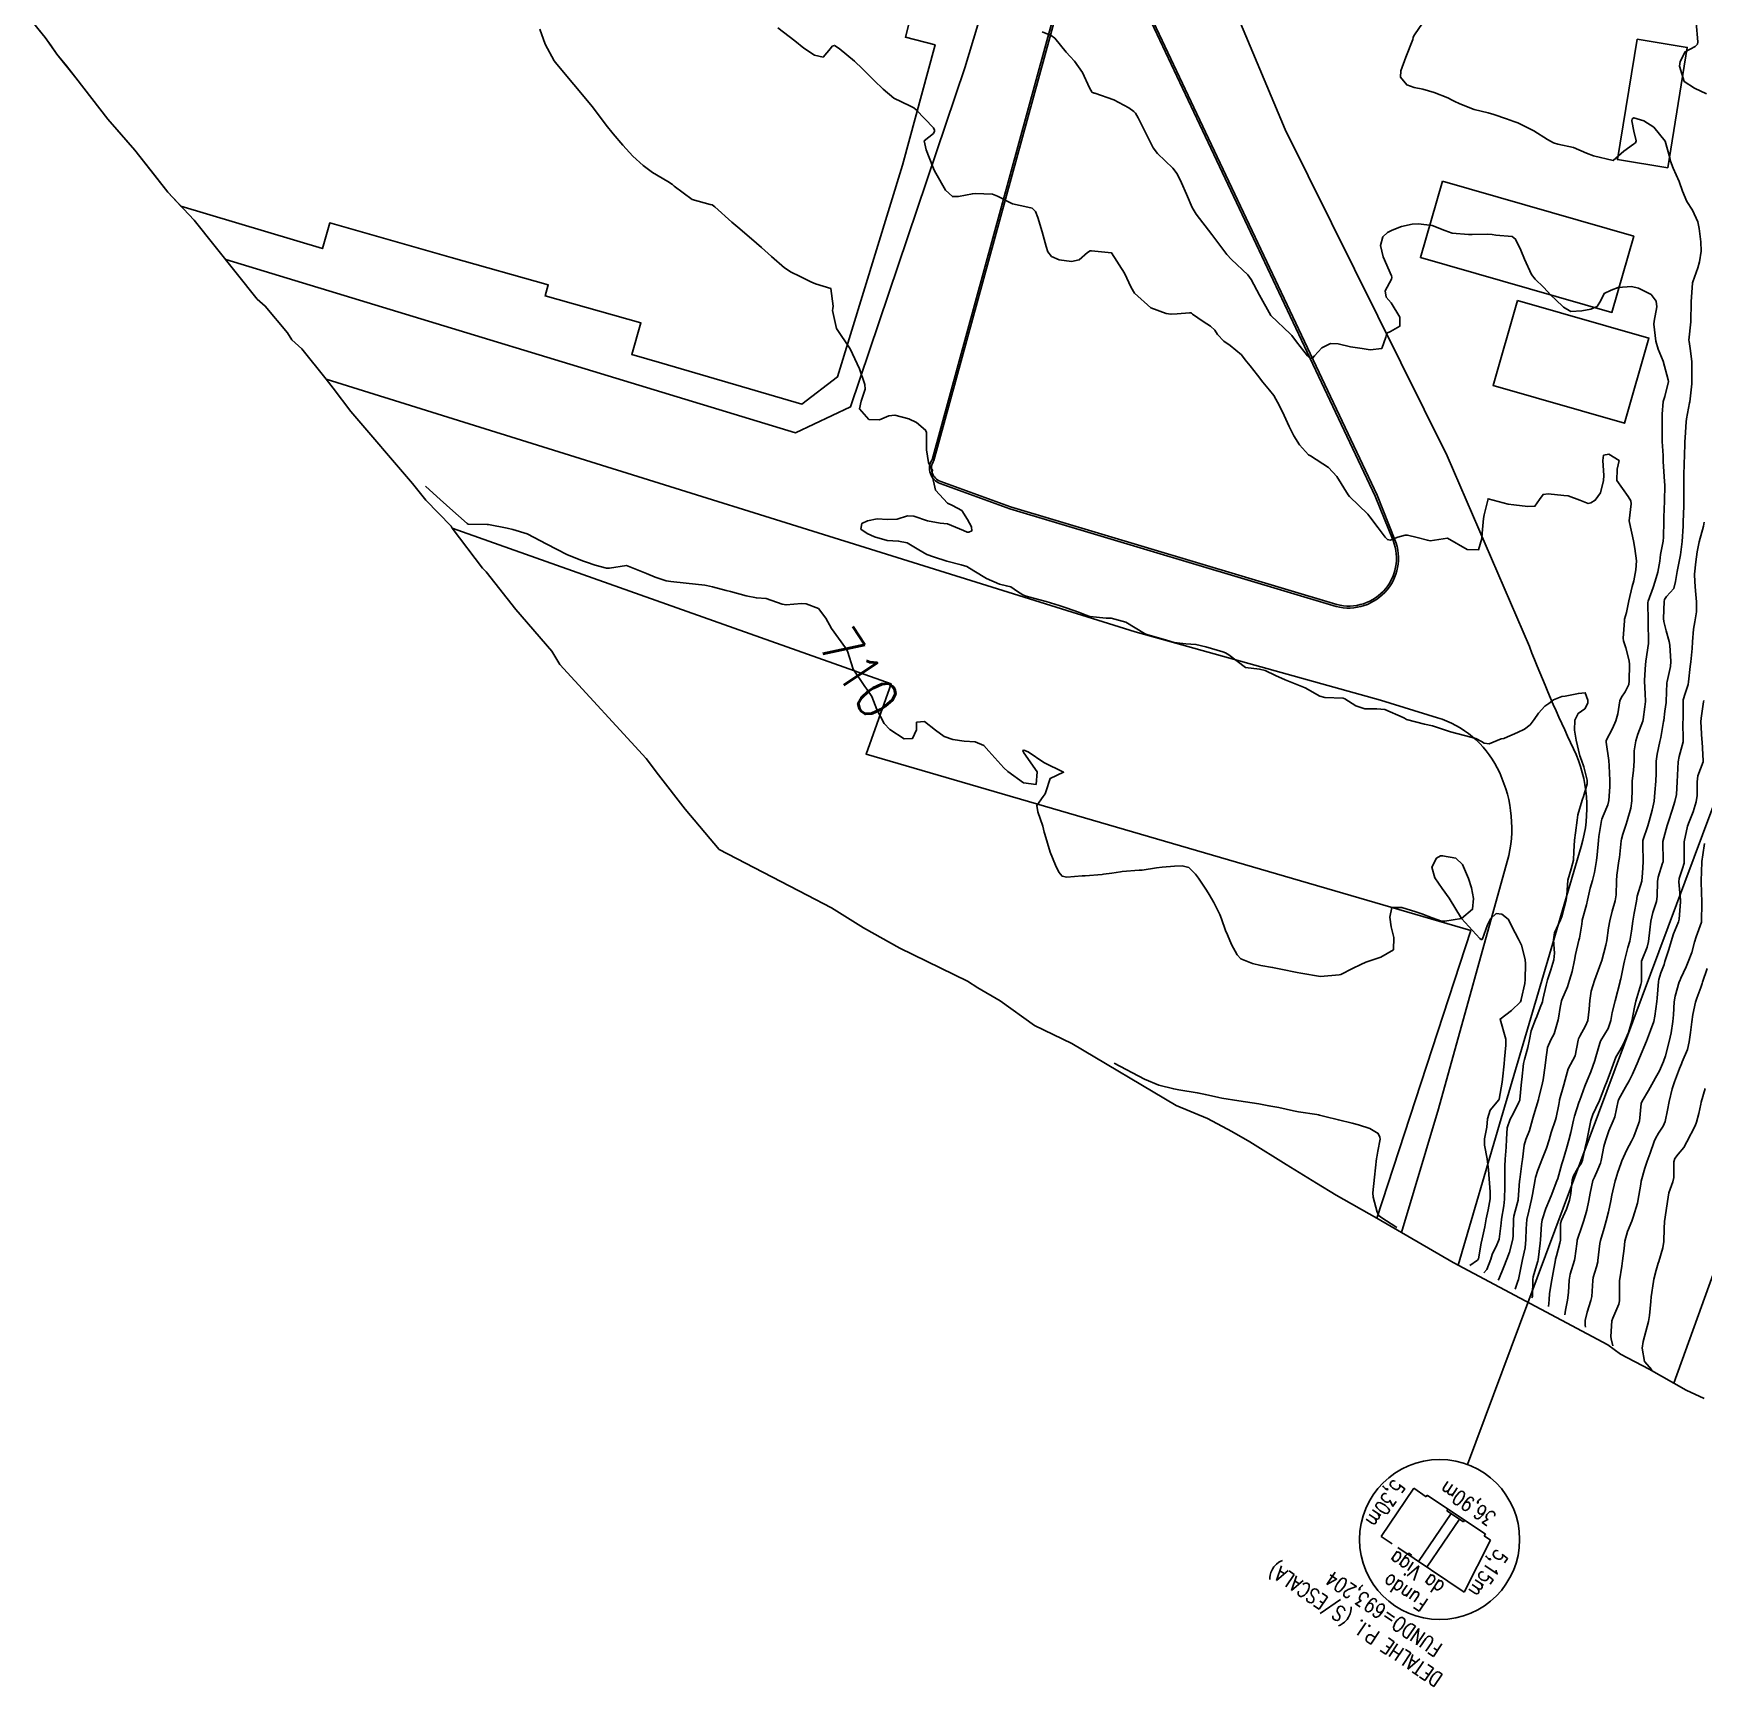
# Model space of a CAD drawing. Header units: metres. Extents: x 286371 to 293043, y 7462578 to 7466404.
# Drawn here: x 288894.7 to 289061.7, y 7464540.6 to 7464705.9 of the extents above; entities that cross this region are included whole.
import ezdxf
from ezdxf.enums import TextEntityAlignment as Align

# ---------------------------------------------------------------- set-up
doc = ezdxf.new("R2010")
doc.units = ezdxf.units.M
doc.header["$MEASUREMENT"] = 0
doc.linetypes.add('CONTINUO', pattern=[0])
doc.linetypes.add('TRACEJADO', pattern=[8.7, 8, -0.7])
for name, color, linetype in [('Area', 45, 'Continuous'), ('Area Verde e Complexo de Lazer', 45, 'Continuous'), ('Cotas', 45, 'Continuous'), ('Curvas de Nivel 1m', 11, 'Continuous'), ('Curvas de Nivel 5m', 15, 'Continuous'), ('Edificações', 30, 'Continuous'), ('TEXTO', 45, 'Continuous'), ('Vias primárias', 230, 'Continuous')]:
    doc.layers.add(name, color=color, linetype=linetype)
doc.styles.add('ROMANS', font='romans', dxfattribs={"height": 0.2})
doc.styles.add('Style-STANDARD', font='STANDARD.shx')

msp = doc.modelspace()

# ---------------------------------------------------------------- linework, layer by layer
at = {"layer": 'Area'}
msp.add_polyline3d([(289061.72, 7464569.4, 700.93), (289059.91, 7464570.24, 700.86), (289056.2, 7464572.32, 700.54), (289053.35, 7464573.84, 711.84), (289052.09, 7464574.76, 711.91), (289036.62, 7464583, 723.12), (289028.98, 7464587.44, 718.81), (289024.94, 7464589.73, 720.86), (289022.96, 7464590.94, 721.24), (289019.93, 7464592.8, 720.73), (289016.3, 7464595.05, 720.21), (289014.49, 7464596.1, 719.88), (289012.08, 7464597.39, 719.54), (289008.95, 7464598.69, 719.37), (288998.5, 7464604.88, 721.3), (288994.78, 7464606.7, 721.54), (288991.36, 7464609.14, 721.83), (288989.11, 7464610.44, 721.72), (288988.09, 7464611.13, 721.82), (288981.33, 7464614.42, 721.92), (288977.69, 7464616.44, 722), (288974.49, 7464618.45, 722.15), (288972.06, 7464619.72, 722.21), (288963.25, 7464624.29, 722.3), (288959.87, 7464628.31, 722.51), (288957.19, 7464631.74, 723.9), (288955.96, 7464633.39, 723.83), (288947.34, 7464642.78, 722.17), (288946.53, 7464644.11, 721.98), (288942.93, 7464648.27, 721.78), (288939.98, 7464652.04, 711.31), (288939.62, 7464652.39, 718.11), (288936.59, 7464656.4, 709.99), (288936.48, 7464656.6, 709.89), (288933.94, 7464659.22, 709.82), (288932.62, 7464660.87, 709.92), (288926.45, 7464668.06, 710.36), (288924.68, 7464670.39, 710.49), (288923.98, 7464671.31, 709.57), (288921.55, 7464674.32, 709.41), (288920.56, 7464675.22, 709.47), (288920.12, 7464675.94, 709.47), (288917.89, 7464678.6, 709.41), (288917.08, 7464679.31, 716.66), (288910.8, 7464687.19, 715.84), (288908.15, 7464690, 721.54), (288904.87, 7464694.21, 718.45), (288902.16, 7464697.28, 718.49), (288898.97, 7464701.42, 715.39), (288897.07, 7464703.8, 716.1), (288895.91, 7464705.47, 714.64), (288894.72, 7464706.89, 715.99)], dxfattribs=at)
at = {"layer": 'Area Verde e Complexo de Lazer'}
msp.add_lwpolyline([(289005.04, 7464710.01), (289028.84, 7464659.62), (289030.62, 7464655.18, -0.640105), (289024.65, 7464648.87), (288992.39, 7464658.54), (288985.41, 7464661.06, -0.491079), (288984.73, 7464663.16), (288996.87, 7464707.51, -0.23698), (289000.91, 7464712, -0.376041), (289004.76, 7464710.62), (289004.92, 7464710.26, -0.022205), (289005.01, 7464710, 0.014782)], format="xyb", close=True, dxfattribs=at)
at = {"layer": 'Curvas de Nivel 1m', "flags": 128}
for points, elevation in [([(288945.34, 7464706.29), (288945.86, 7464704.8), (288946.78, 7464703.12), (288947.02, 7464702.78), (288948.74, 7464700.75), (288950.45, 7464698.73), (288950.71, 7464698.39), (288951.97, 7464696.71), (288952.67, 7464695.84), (288953.65, 7464694.68), (288954.63, 7464693.6), (288955.65, 7464692.65), (288956.6, 7464691.96), (288958.13, 7464691.07), (288958.59, 7464690.77), (288958.77, 7464690.6), (288960.56, 7464689.27), (288962.35, 7464688.76), (288962.56, 7464688.72), (288962.84, 7464688.54), (288964.53, 7464687.01), (288965.12, 7464686.51), (288966.51, 7464685.34), (288967.49, 7464684.47), (288968.48, 7464683.57), (288969.8, 7464682.43), (288970.46, 7464682.01), (288971.28, 7464681.59), (288972.44, 7464681.02), (288972.9, 7464680.84), (288974.43, 7464680.36), (288974.64, 7464678.6), (288974.61, 7464678.36), (288974.58, 7464678.18), (288975, 7464676.36), (288976.34, 7464674.33), (288977.28, 7464672.32), (288977.81, 7464670.78), (288977.85, 7464670.31), (288977.46, 7464669.11), (288977.3, 7464668.32), (288978.23, 7464667.27), (288979.29, 7464667.22), (288980.23, 7464667.64), (288980.81, 7464667.7), (288982.23, 7464667.33), (288982.98, 7464666.98), (288983.9, 7464666.21), (288983.97, 7464665.97), (288983.97, 7464664.22), (288984.17, 7464662.98), (288984.42, 7464662.47), (288984.57, 7464662.21), (288984.52, 7464661.83), (288984.89, 7464660.2), (288986.1, 7464658.89), (288986.59, 7464658.67), (288987.53, 7464658.16), (288988.08, 7464657.26), (288988.47, 7464656.55), (288988.53, 7464656.15), (288988.22, 7464656), (288988.06, 7464656.02), (288987.68, 7464656.16), (288986.07, 7464656.83), (288985.35, 7464656.92), (288984.08, 7464657.14), (288982.72, 7464657.6), (288982.08, 7464657.63), (288981.05, 7464657.29), (288980.08, 7464657.27), (288979.04, 7464657.33), (288978.08, 7464657.14), (288977.52, 7464656.86), (288977.43, 7464656.31), (288978.06, 7464655.86), (288978.8, 7464655.54), (288980.05, 7464655.18), (288981.19, 7464655.11), (288982.04, 7464654.95), (288983.23, 7464654.23), (288984.03, 7464653.78), (288984.68, 7464653.55), (288986.02, 7464653.11), (288987.44, 7464652.74), (288988.01, 7464652.56), (288988.72, 7464652.14), (288989.99, 7464651.36), (288991.29, 7464650.79), (288991.98, 7464650.63), (288992.42, 7464650.53), (288993.08, 7464650.07), (288993.63, 7464649.73), (288993.96, 7464649.6), (288995.18, 7464649.27), (288995.95, 7464649.09), (288997.26, 7464648.69), (288997.94, 7464648.45), (288999.29, 7464647.97), (288999.93, 7464647.72), (289000.31, 7464647.58), (289001.93, 7464647.41), (289002.45, 7464647.4), (289003.92, 7464647.01), (289005.77, 7464645.88), (289005.9, 7464645.8), (289006, 7464645.77), (289007.89, 7464645.24), (289008.74, 7464644.99), (289009.89, 7464644.85), (289010.91, 7464644.78), (289011.89, 7464644.53), (289013.6, 7464644.04), (289013.88, 7464643.94), (289014.19, 7464643.75), (289015.86, 7464642.48), (289017.26, 7464642.3), (289017.85, 7464642.17), (289018.86, 7464641.68), (289019.84, 7464641.24), (289020.51, 7464640.98), (289021.83, 7464640.45), (289023.31, 7464639.61), (289023.81, 7464639.47), (289025.64, 7464639.4), (289025.81, 7464639.35), (289026.91, 7464638.66), (289027.8, 7464638.34), (289028.99, 7464638.33), (289029.79, 7464638.28), (289031.63, 7464637.49), (289031.77, 7464637.4), (289031.97, 7464637.29), (289033.76, 7464636.8), (289034.57, 7464636.63), (289035.76, 7464636.24), (289036.37, 7464636.03), (289037.75, 7464635.68), (289038.9, 7464635.37), (289039.47, 7464635.09), (289039.74, 7464634.92), (289040.24, 7464634.84), (289041.44, 7464635.33), (289041.68, 7464635.39), (289041.75, 7464635.41), (289043.07, 7464635.99), (289043.76, 7464636.32), (289044.32, 7464636.73), (289044.73, 7464637.28), (289045.14, 7464637.92), (289045.79, 7464638.62), (289046.18, 7464638.88), (289046.67, 7464639.25), (289047.48, 7464639.57), (289047.81, 7464639.61), (289049.15, 7464639.88), (289049.82, 7464639.95), (289050.09, 7464639.2), (289050.08, 7464638.92), (289049.79, 7464638.35), (289049.11, 7464637.89), (289048.78, 7464637.22), (289048.76, 7464636.21), (289048.92, 7464635.22), (289049.28, 7464633.65), (289049.46, 7464633.21), (289049.7, 7464632.54), (289050.02, 7464631.2), (289050.02, 7464630.86), (289049.66, 7464629.57), (289049.56, 7464629.3), (289049.53, 7464629.21), (289049.08, 7464627.76), (289049.01, 7464627.21), (289048.86, 7464625.96), (289048.76, 7464625.22), (289048.7, 7464624.09), (289048.65, 7464623.22), (289048.42, 7464622.35), (289048.09, 7464621.23), (289047.99, 7464619.71), (289047.92, 7464619.24), (289047.48, 7464617.58), (289047.39, 7464617.33), (289047.35, 7464617.25), (289046.76, 7464615.95), (289046.67, 7464615.26), (289046.75, 7464613.93), (289046.69, 7464613.26), (289046.4, 7464612.25), (289046.07, 7464611.26), (289045.92, 7464610.71), (289045.6, 7464609.27), (289045.55, 7464609.06), (289045.33, 7464608.47), (289045, 7464607.6), (289044.87, 7464607.28), (289044.43, 7464606.15), (289044.24, 7464605.29), (289044.09, 7464604.47), (289043.74, 7464603.3), (289043.65, 7464602.9), (289043.48, 7464601.3), (289043.46, 7464601.06), (289043.3, 7464599.3), (289043.28, 7464599.22), (289043.19, 7464599.02), (289042.61, 7464597.87), (289042.31, 7464597.32), (289042.03, 7464596.44), (289041.95, 7464595.32), (289041.93, 7464594.52), (289041.83, 7464593.32), (289041.79, 7464592.63), (289041.78, 7464591.32), (289041.79, 7464590.59), (289041.77, 7464589.32), (289041.69, 7464588.67), (289041.47, 7464587.33), (289041.42, 7464586.92), (289041.21, 7464585.33), (289041.16, 7464585.15), (289040.98, 7464584.77), (289040.51, 7464583.79), (289040.38, 7464583.34), (289039.99, 7464582.29), (289039.69, 7464581.97)], 709), ([(288969.13, 7464706.44), (288970.81, 7464705.12), (288971.73, 7464704.4), (288972.78, 7464703.68), (288973.65, 7464703.5), (288974.39, 7464704.36), (288974.56, 7464704.59), (288974.8, 7464704.67), (288975.27, 7464704.35), (288976.78, 7464703.09), (288977.59, 7464702.31), (288978.75, 7464701.15), (288979.65, 7464700.28), (288980.72, 7464699.39), (288982.31, 7464698.64), (288982.71, 7464698.44), (288982.94, 7464698.23), (288984.68, 7464696.44), (288984.79, 7464696.2), (288984.79, 7464696.08), (288984.67, 7464695.86), (288983.76, 7464695.12), (288983.94, 7464694.22), (288984.62, 7464692.52), (288984.76, 7464692.2), (288984.92, 7464691.89), (288985.87, 7464690.19), (288986.57, 7464689.56), (288987.18, 7464689.56), (288988.58, 7464689.84), (288988.86, 7464689.86), (288990.58, 7464689.8), (288991.08, 7464689.61), (288992.57, 7464688.82), (288994.11, 7464688.51), (288994.56, 7464688.38), (288994.87, 7464688.05), (288995.12, 7464687.47), (288995.56, 7464686.04), (288995.95, 7464684.58), (288996.12, 7464684.03), (288996.48, 7464683.57), (288997.25, 7464683.23), (288998.47, 7464683.06), (288999.23, 7464683.22), (289000.08, 7464683.97), (289000.34, 7464684.12), (289000.49, 7464684.13), (289002.48, 7464683.93), (289003.77, 7464681.91), (289004.43, 7464680.45), (289004.77, 7464679.9), (289006.4, 7464678.43), (289007.93, 7464677.85), (289008.39, 7464677.79), (289008.45, 7464677.79), (289009.04, 7464677.83), (289010.28, 7464677.93), (289010.4, 7464677.92), (289010.47, 7464677.89), (289010.57, 7464677.81), (289011.64, 7464677.05), (289012.38, 7464676.59), (289012.8, 7464676.2), (289013.08, 7464675.77), (289013.7, 7464675.11), (289014.35, 7464674.67), (289015.47, 7464673.73), (289015.85, 7464673.25), (289016.32, 7464672.63), (289017.06, 7464671.7), (289017.59, 7464670.99), (289018.28, 7464670.2), (289018.7, 7464669.68), (289019.28, 7464668.65), (289019.72, 7464667.66), (289020.22, 7464666.57), (289020.7, 7464665.65), (289021.27, 7464664.73), (289022.18, 7464663.74), (289022.35, 7464663.62), (289024.16, 7464662.47), (289024.99, 7464661.58), (289026.12, 7464659.74), (289026.25, 7464659.56), (289028.09, 7464657.79), (289028.31, 7464657.53), (289029.14, 7464656.45), (289029.83, 7464655.51), (289030.05, 7464655.26), (289030.34, 7464655.21), (289031.11, 7464655.49), (289031.83, 7464655.7), (289032.06, 7464655.69), (289033.02, 7464655.46), (289034.05, 7464655.19), (289034.34, 7464655.15), (289036.05, 7464655.41), (289038.04, 7464654.28), (289039.16, 7464654.25), (289039.49, 7464655.36), (289039.52, 7464655.91), (289039.67, 7464657.36), (289039.72, 7464657.73), (289040.11, 7464659.35), (289042.11, 7464658.82), (289042.68, 7464658.74), (289044.1, 7464658.56), (289044.79, 7464658.6), (289045.26, 7464659.28), (289045.62, 7464659.78), (289046.12, 7464659.83), (289047.68, 7464659.68), (289048.12, 7464659.65), (289049.29, 7464659.22), (289050.11, 7464658.88), (289050.38, 7464658.93), (289050.82, 7464659.19), (289051.36, 7464659.95), (289051.64, 7464661.18), (289051.67, 7464661.66), (289051.57, 7464663.18), (289051.66, 7464663.7), (289052.18, 7464663.8), (289053.21, 7464663.16), (289053.01, 7464662.31), (289052.99, 7464661.16), (289054.12, 7464659.56), (289054.37, 7464659.14), (289054.42, 7464658.83), (289054.23, 7464657.14), (289054.25, 7464656.98), (289054.64, 7464655.14), (289054.8, 7464654.37), (289054.95, 7464653.13), (289054.89, 7464652.24), (289054.68, 7464651.13), (289054.53, 7464650.58), (289054.17, 7464649.14), (289054.14, 7464648.96), (289053.94, 7464647.98), (289053.76, 7464647.31), (289053.74, 7464647.15), (289053.63, 7464645.42), (289053.66, 7464645.15), (289053.88, 7464644.45), (289054.21, 7464643.14), (289054.24, 7464642.76), (289054.22, 7464641.14), (289054.18, 7464640.79), (289053.82, 7464640.04), (289053.44, 7464639.52), (289053.3, 7464639.15), (289053.08, 7464637.86), (289052.9, 7464637.16), (289052.55, 7464636.37), (289051.93, 7464635.17), (289051.91, 7464635), (289052.19, 7464633.17), (289052.22, 7464632.66), (289052.28, 7464631.17), (289052.29, 7464630.55), (289052.18, 7464629.17), (289052.08, 7464628.74), (289051.63, 7464627.63), (289051.5, 7464627.3), (289051.46, 7464627.18), (289051.19, 7464625.59), (289051.14, 7464625.18), (289051.02, 7464623.74), (289050.96, 7464623.18), (289050.75, 7464621.98), (289050.54, 7464621.19), (289050.32, 7464620.4), (289050.06, 7464619.2), (289049.95, 7464618.74), (289049.53, 7464617.2), (289049.52, 7464617.16), (289049.47, 7464616.8), (289049.24, 7464615.41), (289049.2, 7464615.22), (289048.86, 7464613.78), (289048.77, 7464613.22), (289048.53, 7464612.09), (289048.27, 7464611.23), (289048.05, 7464610.55), (289047.48, 7464609.24), (289047.45, 7464609.14), (289047.33, 7464608.5), (289047.16, 7464607.41), (289047.12, 7464607.25), (289046.71, 7464605.84), (289046.4, 7464605.26), (289046.06, 7464604.48), (289045.89, 7464603.26), (289045.83, 7464602.68), (289045.61, 7464601.27), (289045.54, 7464600.95), (289045.2, 7464599.47), (289045.16, 7464599.31), (289045.16, 7464599.28), (289044.7, 7464597.75), (289044.56, 7464597.28), (289044.24, 7464596.2), (289043.88, 7464595.29), (289043.71, 7464594.71), (289043.55, 7464593.3), (289043.5, 7464592.9), (289043.28, 7464591.3), (289043.26, 7464591.11), (289043.12, 7464589.3), (289043.11, 7464589.24), (289043.04, 7464589), (289042.68, 7464587.64), (289042.64, 7464587.31), (289042.62, 7464585.68), (289042.58, 7464585.31), (289042.24, 7464584.04), (289041.98, 7464583.32), (289041.69, 7464582.57), (289041.19, 7464581.33), (289041.14, 7464581.22)], 708), ([(289033.5, 7464706.79), (289032.82, 7464705.83), (289032.68, 7464705.61), (289032.64, 7464705.47), (289032.59, 7464705.25), (289031.91, 7464703.48), (289031.39, 7464702.12), (289031.36, 7464701.49), (289031.98, 7464700.72), (289032.74, 7464700.46), (289033.58, 7464700.3), (289034.73, 7464699.95), (289036.08, 7464699.41), (289036.51, 7464699.2), (289036.72, 7464699.09), (289037.28, 7464698.83), (289038.71, 7464698.25), (289040.14, 7464697.92), (289040.7, 7464697.77), (289041.95, 7464697.33), (289042.69, 7464697.07), (289043.08, 7464696.92), (289044.68, 7464696.13), (289046.06, 7464695.26), (289046.66, 7464694.93), (289047.1, 7464694.81), (289048.65, 7464694.45), (289049.96, 7464693.89), (289050.64, 7464693.62), (289052.63, 7464693.16), (289053.7, 7464694.1), (289054.66, 7464694.8), (289054.86, 7464694.93), (289054.92, 7464695.13), (289054.68, 7464696.09), (289054.48, 7464697.14), (289054.51, 7464697.32), (289054.7, 7464697.43), (289055.67, 7464697.12), (289056.68, 7464696.48), (289057.83, 7464695.09), (289058.29, 7464693.43), (289058.35, 7464693.08), (289058.62, 7464692.41), (289059.23, 7464691.07), (289059.56, 7464690.08), (289059.99, 7464689.05), (289060.55, 7464688.2), (289061.07, 7464687.04), (289061.21, 7464686.35), (289061.39, 7464685.03), (289061.42, 7464684.1), (289061.25, 7464683.03), (289061.07, 7464682.43), (289060.59, 7464681.04), (289060.56, 7464680.92), (289060.41, 7464679.04), (289060.38, 7464677.04), (289060.19, 7464675.21), (289060.2, 7464675.05), (289060.34, 7464674.14), (289060.47, 7464673.04), (289060.48, 7464672.88), (289060.49, 7464671.04), (289060.48, 7464670.85), (289060.29, 7464669.04), (289060.28, 7464669.02), (289060.26, 7464668.93), (289059.94, 7464667.35), (289059.9, 7464667.05), (289059.8, 7464665.47), (289059.77, 7464665.05), (289059.74, 7464663.49), (289059.73, 7464663.05), (289059.68, 7464661.52), (289059.68, 7464661.05), (289059.68, 7464660.6), (289059.69, 7464659.05), (289059.68, 7464658.62), (289059.63, 7464657.05), (289059.62, 7464656.61), (289059.53, 7464655.06), (289059.34, 7464653.75), (289059.21, 7464653.07), (289059, 7464652.07), (289058.84, 7464651.07), (289058.67, 7464650.38), (289057.96, 7464649.59), (289057.75, 7464649.29), (289057.7, 7464649.09), (289057.66, 7464647.36), (289057.68, 7464647.09), (289057.91, 7464646.14), (289058.21, 7464645.08), (289058.27, 7464644.7), (289058.37, 7464643.08), (289058.34, 7464642.59), (289058, 7464641.08), (289057.98, 7464640.93), (289057.91, 7464639.08), (289057.9, 7464638.99), (289057.79, 7464638.11), (289057.67, 7464637.19), (289057.65, 7464637.09), (289057.37, 7464635.47), (289057.28, 7464635.09), (289057, 7464633.82), (289056.92, 7464633.1), (289056.91, 7464631.88), (289056.87, 7464631.1), (289056.78, 7464629.99), (289056.71, 7464629.1), (289056.53, 7464628.21), (289056.22, 7464627.11), (289056.09, 7464626.64), (289055.6, 7464625.18), (289055.58, 7464625.13), (289055.57, 7464625.11), (289055.59, 7464624.71), (289055.63, 7464623.11), (289055.63, 7464623.05), (289055.55, 7464621.9), (289055.49, 7464621.16), (289055.47, 7464621.12), (289055.03, 7464619.6), (289054.94, 7464619.12), (289054.71, 7464617.9), (289054.58, 7464617.13), (289054.45, 7464616.12), (289054.27, 7464615.13), (289054.09, 7464614.47), (289053.75, 7464613.14), (289053.69, 7464612.85), (289053.38, 7464611.36), (289053.32, 7464611.15), (289053.31, 7464611.08), (289052.81, 7464609.16), (289052.52, 7464607.97), (289052.37, 7464607.17), (289052.11, 7464606.37), (289051.38, 7464605.18), (289051.35, 7464605.12), (289051.28, 7464604.91), (289050.88, 7464603.57), (289050.77, 7464603.19), (289050.38, 7464602.05), (289050.03, 7464601.2), (289049.8, 7464600.63), (289049.27, 7464599.21), (289049.25, 7464599.16), (289049.19, 7464598.99), (289048.76, 7464597.63), (289048.65, 7464597.22), (289048.38, 7464595.99), (289048.18, 7464595.23), (289047.97, 7464594.38), (289047.62, 7464593.24), (289047.48, 7464592.85), (289047.08, 7464591.39), (289047.04, 7464591.28), (289047.03, 7464591.25), (289046.49, 7464589.82), (289046.27, 7464589.26), (289045.9, 7464588.39), (289045.53, 7464587.27), (289045.46, 7464586.81), (289045.35, 7464585.27), (289045.31, 7464584.94), (289045.11, 7464583.27), (289045.08, 7464583.14), (289044.95, 7464582.69), (289044.63, 7464581.57), (289044.59, 7464581.28), (289044.54, 7464579.64), (289044.5, 7464579.47)], 706), ([(288995.54, 7464706.03), (288996.45, 7464705.65), (288996.81, 7464705.39), (288997.96, 7464704), (288998.36, 7464703.57), (288998.78, 7464703.09), (288999.57, 7464701.97), (289000.27, 7464700.44), (289000.55, 7464699.96), (289000.69, 7464699.91), (289000.73, 7464699.9), (289000.81, 7464699.88), (289002.72, 7464699.23), (289004.21, 7464698.41), (289004.71, 7464698.06), (289004.87, 7464697.89), (289005.15, 7464697.43), (289005.92, 7464695.88), (289006.65, 7464694.42), (289007.08, 7464693.86), (289008.61, 7464692.41), (289009.05, 7464691.83), (289009.47, 7464690.94), (289009.98, 7464689.81), (289010.55, 7464688.46), (289010.93, 7464687.8), (289012.51, 7464685.77), (289014.01, 7464683.75), (289014.48, 7464683.25), (289016.11, 7464681.72), (289016.45, 7464681.26), (289017.27, 7464679.7), (289018.39, 7464677.68), (289020.37, 7464675.81), (289020.49, 7464675.65), (289020.98, 7464675.02), (289022.06, 7464673.63), (289022.33, 7464673.36), (289022.56, 7464673.39), (289022.75, 7464673.62), (289023.51, 7464674.44), (289024.35, 7464674.86), (289025.12, 7464674.82), (289026.35, 7464674.54), (289027.52, 7464674.38), (289028.34, 7464674.23), (289029.49, 7464674.38), (289029.91, 7464675.51), (289029.99, 7464675.89), (289030.37, 7464676.06), (289031.28, 7464676.59), (289031.3, 7464677.49), (289030.42, 7464678.92), (289029.93, 7464679.51), (289029.82, 7464680.12), (289030.45, 7464681.3), (289030.51, 7464681.45), (289030.51, 7464681.5), (289030.46, 7464681.64), (289029.64, 7464683.52), (289029.37, 7464684.65), (289029.6, 7464685.52), (289030.06, 7464685.97), (289030.52, 7464686.21), (289031.47, 7464686.55), (289032.53, 7464686.8), (289033.16, 7464686.84), (289034.53, 7464686.67), (289035.79, 7464686.16), (289036.52, 7464685.89), (289038.16, 7464685.75), (289038.52, 7464685.77), (289040.08, 7464685.8), (289040.52, 7464685.75), (289040.88, 7464685.71), (289042.52, 7464685.58), (289042.86, 7464685.31), (289043.4, 7464684.21), (289043.76, 7464683.3), (289044.45, 7464681.77), (289044.81, 7464681.29), (289045.65, 7464680.49), (289046.42, 7464679.67), (289046.87, 7464679.25), (289047.67, 7464678.5), (289048.4, 7464678.05), (289049.48, 7464678.13), (289050.4, 7464678.29), (289051.01, 7464678.58), (289051.4, 7464679.18), (289051.73, 7464679.87), (289052.43, 7464680.2), (289053.12, 7464680.47), (289054.44, 7464680.58), (289055.15, 7464680.4), (289056.42, 7464679.75), (289056.91, 7464679.1), (289056.97, 7464678.53), (289056.7, 7464677.1), (289056.69, 7464676.79), (289056.88, 7464675.1), (289057.12, 7464674.31), (289057.6, 7464673.09), (289058.13, 7464671.24), (289058.14, 7464671.08), (289057.78, 7464669.58), (289057.63, 7464669.08), (289057.52, 7464667.81), (289057.53, 7464667.09), (289057.51, 7464665.79), (289057.53, 7464665.08), (289057.61, 7464663.66), (289057.62, 7464663.08), (289057.64, 7464662.56), (289057.74, 7464661.08), (289057.77, 7464660.71), (289057.75, 7464659.09), (289057.68, 7464657.5), (289057.67, 7464657.09), (289057.65, 7464655.5), (289057.6, 7464655.09), (289057.35, 7464653.77), (289057.27, 7464653.1), (289057.08, 7464652.02), (289056.83, 7464651.1), (289056.61, 7464650.47), (289056.1, 7464649.11), (289056.08, 7464648.98), (289056.11, 7464647.11), (289056.11, 7464646.92), (289056.16, 7464645.11), (289056.15, 7464644.86), (289055.89, 7464643.11), (289055.89, 7464643.09), (289055.86, 7464642.79), (289055.75, 7464641.2), (289055.75, 7464641.12), (289055.82, 7464639.85), (289055.86, 7464639.11), (289055.86, 7464639.06), (289055.8, 7464638.56), (289055.62, 7464637.27), (289055.58, 7464637.12), (289055.08, 7464635.8), (289054.87, 7464635.13), (289054.73, 7464634.13), (289054.71, 7464633.13), (289054.64, 7464632.19), (289054.51, 7464631.13), (289054.51, 7464630.3), (289054.5, 7464629.13), (289054.37, 7464628.41), (289054.02, 7464627.14), (289053.93, 7464626.83), (289053.6, 7464625.8), (289053.45, 7464625.3), (289053.41, 7464625.15), (289053.24, 7464623.48), (289053.2, 7464623.15), (289053, 7464621.7), (289052.96, 7464621.15), (289052.92, 7464619.74), (289052.82, 7464619.15), (289052.52, 7464618.12), (289052.29, 7464617.16), (289052.16, 7464616.46), (289051.98, 7464615.17), (289051.89, 7464614.71), (289051.48, 7464613.17), (289051.4, 7464612.92), (289050.74, 7464611.19), (289050.43, 7464610.13), (289050.27, 7464609.2), (289050.22, 7464608.31), (289050.07, 7464607.2), (289049.85, 7464606.66), (289049.29, 7464605.61), (289049.16, 7464605.34), (289049.12, 7464605.22), (289048.81, 7464603.67), (289048.6, 7464603.22), (289048.13, 7464602.34), (289047.81, 7464601.24), (289047.69, 7464600.76), (289047.27, 7464599.24), (289047.26, 7464599.18), (289047.19, 7464598.8), (289046.92, 7464597.49), (289046.85, 7464597.25), (289046.42, 7464595.98), (289046.21, 7464595.26), (289045.96, 7464594.43), (289045.5, 7464593.27), (289045.38, 7464592.99), (289045.09, 7464592.23), (289044.86, 7464591.5), (289044.81, 7464591.28), (289044.54, 7464589.79), (289044.45, 7464589.28), (289044.18, 7464588.13), (289044, 7464587.29), (289043.92, 7464586.37), (289043.9, 7464585.29), (289043.82, 7464584.45), (289043.57, 7464583.3), (289043.45, 7464582.79), (289043.14, 7464581.3), (289043.1, 7464581.12), (289042.82, 7464580.34)], 707), ([(289061.67, 7464639.16), (289061.64, 7464639.03), (289061.4, 7464637.41), (289061.39, 7464637.03), (289061.49, 7464635.28), (289061.51, 7464635.03), (289061.62, 7464633.13), (289061.6, 7464633.03), (289061.08, 7464631.65), (289061, 7464631.03), (289061.01, 7464629.69), (289060.93, 7464629.04), (289060.63, 7464628.05), (289060.2, 7464627.05), (289060.06, 7464626.61), (289059.73, 7464625.05), (289059.73, 7464624.92), (289059.72, 7464623.05), (289059.7, 7464622.91), (289059.55, 7464622.38), (289059.22, 7464621.37), (289059.18, 7464621.06), (289059.35, 7464619.2), (289059.36, 7464619.06), (289059.22, 7464617.31), (289059.15, 7464617.06), (289058.65, 7464615.86), (289058.43, 7464615.07), (289058.19, 7464614.3), (289057.79, 7464613.08), (289057.7, 7464612.78), (289057.39, 7464611.94), (289057.18, 7464611.29), (289057.15, 7464611.09), (289057.01, 7464609.43), (289056.97, 7464609.09), (289056.78, 7464607.63), (289056.68, 7464607.09), (289056.36, 7464606.17), (289055.95, 7464605.11), (289055.26, 7464603.45), (289055.16, 7464603.22), (289055.11, 7464603.13), (289054.55, 7464601.82), (289054.21, 7464601.14), (289053.85, 7464600.51), (289053.2, 7464599.33), (289053.14, 7464599.21), (289053.13, 7464599.16), (289052.78, 7464597.55), (289052.63, 7464597.16), (289052.17, 7464596.15), (289051.84, 7464595.17), (289051.7, 7464594.6), (289051.42, 7464593.18), (289051.35, 7464592.93), (289051.09, 7464592.3), (289050.74, 7464591.53), (289050.59, 7464591.19), (289050.31, 7464589.94), (289050.2, 7464589.2), (289050, 7464588.23), (289049.68, 7464587.2), (289049.51, 7464586.7), (289049.03, 7464585.21), (289049.03, 7464585.17), (289048.98, 7464584.86), (289048.78, 7464583.39), (289048.74, 7464583.22), (289048.33, 7464581.83), (289048.23, 7464581.22), (289048.15, 7464579.98), (289048.05, 7464579.23), (289047.87, 7464578.23), (289047.8, 7464577.76)], 704), ([(289061.74, 7464624.87), (289061.57, 7464623.76), (289061.49, 7464623.09), (289061.48, 7464623.03), (289061.41, 7464621.15), (289061.41, 7464621.03), (289061.49, 7464619.02), (289061.46, 7464617.02), (289060.91, 7464615.56), (289060.76, 7464615.03), (289060.48, 7464613.98), (289060.13, 7464613.04), (289059.9, 7464612.54), (289059.38, 7464611.42), (289059.27, 7464611.16), (289059.23, 7464611.06), (289058.8, 7464609.62), (289058.72, 7464609.06), (289058.65, 7464607.74), (289058.59, 7464607.07), (289058.4, 7464605.96), (289058.2, 7464605.07), (289057.84, 7464603.66), (289057.65, 7464603.09), (289057.24, 7464602.17), (289056.86, 7464601.47), (289056.66, 7464601.1), (289056.14, 7464600.18), (289055.51, 7464599.12), (289055.43, 7464598.88), (289055.25, 7464597.12), (289055.23, 7464597.05), (289055.16, 7464596.85), (289054.67, 7464595.6), (289054.45, 7464595.13), (289054, 7464594.27), (289053.49, 7464593.15), (289053.38, 7464592.87), (289053.09, 7464592.01), (289052.88, 7464591.35), (289052.82, 7464591.16), (289052.49, 7464589.73), (289052.37, 7464589.16), (289052.14, 7464588.06), (289051.93, 7464587.17), (289051.73, 7464586.44), (289051.35, 7464585.18), (289051.28, 7464584.88), (289051.09, 7464583.18), (289051.07, 7464583.06), (289050.94, 7464582.57), (289050.63, 7464581.48), (289050.57, 7464581.19), (289050.47, 7464579.61), (289050.4, 7464579.19), (289050.02, 7464578.04), (289049.81, 7464577.2), (289049.81, 7464576.72), (289049.84, 7464576.53)], 703), ([(289062.03, 7464612.38), (289061.55, 7464611.02), (289061.5, 7464610.89), (289061.37, 7464610.49), (289060.97, 7464609.41), (289060.84, 7464609.03), (289060.58, 7464607.78), (289060.48, 7464607.04), (289060.35, 7464605.99), (289060.21, 7464605.04), (289060.04, 7464604.27), (289059.53, 7464603.05), (289059.44, 7464602.86), (289059.24, 7464602.38), (289058.74, 7464601.06), (289058.51, 7464600.37), (289058.21, 7464599.08), (289058.04, 7464598.22), (289057.8, 7464597.08), (289057.61, 7464596.63), (289057.15, 7464595.93), (289056.85, 7464595.39), (289056.73, 7464595.1), (289056.31, 7464593.92), (289056.01, 7464593.11), (289055.78, 7464592.43), (289055.43, 7464591.12), (289055.37, 7464590.82), (289055.1, 7464589.12), (289055.09, 7464589.08), (289055.04, 7464588.91), (289054.63, 7464587.52), (289054.48, 7464587.13), (289054.04, 7464586.1), (289053.79, 7464585.14), (289053.71, 7464584.4), (289053.56, 7464583.15), (289053.47, 7464582.61), (289053.25, 7464581.15), (289053.24, 7464580.82), (289053.24, 7464579.15), (289053.19, 7464578.84), (289052.87, 7464578.12), (289052.58, 7464577.44), (289052.5, 7464577.16), (289052.38, 7464575.61), (289052.41, 7464575.37), (289052.57, 7464574.65)], 702), ([(289002.75, 7464602.92), (289005.78, 7464601.33), (289007.22, 7464600.73), (289008.7, 7464600.35), (289009.21, 7464600.25), (289011.05, 7464599.96), (289011.21, 7464599.93), (289011.86, 7464599.78), (289013.2, 7464599.5), (289013.52, 7464599.43), (289015.2, 7464599.16), (289015.86, 7464599.06), (289017.19, 7464598.85), (289018.21, 7464598.67), (289019.19, 7464598.48), (289020.66, 7464598.17), (289021.17, 7464598.07), (289023.01, 7464597.78), (289023.17, 7464597.75), (289023.28, 7464597.73), (289023.79, 7464597.6), (289025.16, 7464597.25), (289026.52, 7464596.92), (289027.15, 7464596.75), (289028.29, 7464596.38), (289029.14, 7464595.89), (289029.31, 7464595.51), (289029.32, 7464595.33), (289029.11, 7464594.12), (289028.99, 7464593.52), (289028.97, 7464593.38), (289028.77, 7464591.53), (289028.61, 7464589.97), (289028.63, 7464589.53), (289029.02, 7464588.02), (289029.19, 7464587.69), (289029.38, 7464587.52), (289031, 7464586.49)], 711), ([(289061.83, 7464600.4), (289061.43, 7464599.02), (289061.38, 7464598.83), (289061.18, 7464597.89), (289060.96, 7464597.03), (289060.8, 7464596.67), (289059.97, 7464595.05), (289059.68, 7464594.5), (289059.12, 7464593.82), (289058.78, 7464593.4), (289058.68, 7464593.07), (289058.67, 7464591.48), (289058.59, 7464591.07), (289058.19, 7464589.95), (289058.04, 7464589.08), (289057.91, 7464588.2), (289057.75, 7464587.08), (289057.7, 7464586.39), (289057.68, 7464585.08), (289057.59, 7464584.46), (289057.18, 7464583.09), (289057.12, 7464582.91), (289056.93, 7464582.22), (289056.69, 7464581.33), (289056.64, 7464581.1), (289056.42, 7464579.57), (289056.37, 7464579.1), (289056.26, 7464577.71), (289056.16, 7464577.1), (289055.87, 7464576.08), (289055.62, 7464575.11), (289055.51, 7464574.42), (289055.74, 7464573.11), (289056.47, 7464572.25)], 701)]:
    msp.add_lwpolyline(points, dxfattribs=dict(at, elevation=elevation))
at = {"layer": 'Curvas de Nivel 5m', "flags": 128}
for points, elevation in [([(289060.92, 7464706.96), (289061.08, 7464705.04), (289061.05, 7464704.8), (289060.81, 7464704.57), (289059.82, 7464704.04), (289059.33, 7464703.07), (289059.26, 7464702.59), (289059.7, 7464701.06), (289060.74, 7464700.38), (289061.94, 7464699.82)], 705), ([(288933.9, 7464660.6), (288935.04, 7464659.57), (288936.35, 7464658.42), (288938.07, 7464656.86), (288938.18, 7464656.81), (288940.07, 7464656.77), (288940.2, 7464656.76), (288942.07, 7464656.4), (288942.65, 7464656.26), (288944.06, 7464655.83), (288946.03, 7464654.79), (288948.02, 7464653.76), (288949.61, 7464653.14), (288950.01, 7464653.02), (288950.86, 7464652.72), (288952, 7464652.4), (288952.29, 7464652.4), (288954, 7464652.67), (288955.99, 7464651.86), (288956.88, 7464651.52), (288957.98, 7464651.14), (288958.44, 7464651.06), (288959.98, 7464650.92), (288961.82, 7464650.71), (288961.98, 7464650.68), (288962.61, 7464650.53), (288963.97, 7464650.19), (288964.39, 7464650.08), (288965.96, 7464649.63), (288966.99, 7464649.44), (288967.96, 7464649.37), (288969.56, 7464648.82), (288969.95, 7464648.74), (288971.49, 7464648.86), (288971.95, 7464648.84), (288973.18, 7464648.38), (288973.93, 7464647.4), (288974.48, 7464646.36), (288975.89, 7464644.44), (288975.96, 7464644.33), (288976.09, 7464644.12), (288976.64, 7464642.32), (288977.82, 7464640.57), (288978.03, 7464640.3), (288978.52, 7464639.58), (288979.02, 7464638.29), (288979.76, 7464636.87), (288980.31, 7464636.27), (288981.74, 7464635.36), (288982.59, 7464635.38), (288982.97, 7464636.23), (288982.99, 7464637), (288983.77, 7464637.09), (288984.87, 7464636.2), (288985.74, 7464635.58), (288986.63, 7464635.29), (288987.74, 7464635.11), (288988.85, 7464635.03), (288989.73, 7464634.68), (288990.2, 7464634.12), (288991.7, 7464632.46), (288992.11, 7464632.09), (288993.68, 7464630.96), (288994.93, 7464630.79), (288995.06, 7464632.04), (288993.72, 7464633.95), (288993.64, 7464634.07), (288993.61, 7464634.18), (288993.73, 7464634.21), (288994.16, 7464634.06), (288995.71, 7464632.97), (288997.69, 7464632), (288996.33, 7464631.37), (288995.91, 7464630.03), (288995.84, 7464629.85), (288995.66, 7464629.58), (288995.02, 7464628.67), (288995.12, 7464628.04), (288995.61, 7464626.6), (288995.76, 7464626.03), (288995.82, 7464625.81), (288996.33, 7464624.02), (288996.87, 7464622.7), (288997.2, 7464622.01), (288997.54, 7464621.62), (288998.02, 7464621.52), (288999.54, 7464621.64), (288999.84, 7464621.66), (289001.54, 7464621.79), (289001.69, 7464621.8), (289002.52, 7464621.93), (289003.39, 7464622.06), (289003.54, 7464622.08), (289005.23, 7464622.2), (289005.54, 7464622.23), (289006.97, 7464622.44), (289007.54, 7464622.5), (289008.78, 7464622.6), (289009.55, 7464622.64), (289010.21, 7464622.48), (289010.87, 7464621.8), (289011.16, 7464621.43), (289011.52, 7464620.93), (289011.96, 7464620.23), (289012.23, 7464619.78), (289012.69, 7464618.97), (289013.29, 7464617.77), (289013.47, 7464617.34), (289013.88, 7464616.19), (289014.06, 7464615.75), (289014.48, 7464614.8), (289015.03, 7464613.74), (289015.41, 7464613.36), (289016.56, 7464612.87), (289017.4, 7464612.7), (289018.58, 7464612.49), (289019.39, 7464612.33), (289021.04, 7464611.98), (289021.39, 7464611.92), (289023.38, 7464611.6), (289025.22, 7464611.74), (289025.39, 7464611.78), (289026.57, 7464612.39), (289027.4, 7464612.8), (289027.91, 7464613.03), (289029.41, 7464613.51), (289030.66, 7464614.26), (289030.68, 7464615.5), (289030.42, 7464616.54), (289030.28, 7464617.5), (289030.51, 7464618.48), (289031.49, 7464618.48), (289032.89, 7464618.06), (289033.48, 7464617.86), (289034.52, 7464617.44), (289035.47, 7464617.13), (289035.78, 7464617.11), (289037.47, 7464617.39), (289036.22, 7464619.41), (289035.52, 7464620.38), (289034.81, 7464621.44), (289034.48, 7464622.51), (289034.96, 7464623.43), (289035.35, 7464623.65), (289035.57, 7464623.66), (289036.89, 7464623.4), (289037.56, 7464622.79), (289038.17, 7464621.38), (289038.45, 7464620.45), (289038.66, 7464619.38), (289038.56, 7464618.31), (289037.47, 7464617.39), (289039.3, 7464615.37), (289039.44, 7464615.28), (289039.52, 7464615.29), (289039.57, 7464615.36), (289040.07, 7464616.75), (289040.37, 7464617.35), (289040.94, 7464617.89), (289041.48, 7464617.83), (289042.11, 7464617.32), (289042.82, 7464615.95), (289043.15, 7464615.31), (289043.44, 7464614.73), (289043.83, 7464613.3), (289043.85, 7464612.85), (289043.82, 7464611.3), (289043.78, 7464610.89), (289043.43, 7464609.3), (289043.41, 7464609.24), (289043.34, 7464609.06), (289042.46, 7464608.19), (289041.31, 7464607.33), (289041.89, 7464605.33), (289041.88, 7464604.72), (289041.75, 7464603.33), (289041.71, 7464602.86), (289041.55, 7464601.33), (289041.52, 7464601.03), (289041.23, 7464599.33), (289041.22, 7464599.31), (289041.19, 7464599.27), (289040.31, 7464598.21), (289040.07, 7464597.35), (289039.98, 7464596.52), (289039.75, 7464595.36), (289039.75, 7464594.73), (289040.03, 7464593.35), (289040.17, 7464592.26), (289040.24, 7464591.35), (289040.34, 7464590.06), (289040.31, 7464589.35), (289040.11, 7464588.26), (289039.93, 7464587.35), (289039.79, 7464586.57), (289039.52, 7464585.36), (289039.41, 7464584.92), (289039.15, 7464583.36), (289039.07, 7464583.24), (289038.28, 7464582.7)], 710), ([(289061.71, 7464657.02), (289061.64, 7464656.6), (289061.22, 7464655.03), (289061.02, 7464654.03), (289060.88, 7464653.04), (289060.75, 7464651.8), (289060.77, 7464651.04), (289060.86, 7464650.15), (289060.95, 7464649.04), (289060.94, 7464648.03), (289060.79, 7464647.04), (289060.65, 7464646.31), (289060.56, 7464645.04), (289060.53, 7464644.39), (289060.38, 7464643.05), (289060.32, 7464642.59), (289060.16, 7464641.05), (289060.11, 7464640.77), (289059.82, 7464639.87), (289059.63, 7464639.24), (289059.6, 7464639.06), (289059.6, 7464637.24), (289059.59, 7464637.06), (289059.61, 7464635.19), (289059.6, 7464635.06), (289059.2, 7464633.59), (289059.11, 7464633.06), (289059.05, 7464631.71), (289059.03, 7464631.06), (289058.94, 7464629.79), (289058.79, 7464629.07), (289058.51, 7464628.2), (289058.14, 7464627.08), (289058.03, 7464626.67), (289057.59, 7464625.08), (289057.62, 7464623.08), (289057.61, 7464623.04), (289057.56, 7464622.9), (289057.11, 7464621.52), (289057.06, 7464621.09), (289057.02, 7464619.57), (289056.94, 7464619.09), (289056.59, 7464617.99), (289056.39, 7464617.1), (289056.29, 7464616.26), (289056.15, 7464615.1), (289056.01, 7464614.53), (289055.45, 7464613.11), (289055.45, 7464613.07), (289055.46, 7464611.11), (289055.45, 7464611.04), (289055.37, 7464610.78), (289054.87, 7464609.12), (289054.74, 7464608.53), (289054.5, 7464607.13), (289054.15, 7464605.99), (289053.8, 7464605.15), (289053.63, 7464604.8), (289053.27, 7464604.2), (289052.89, 7464603.53), (289052.74, 7464603.16), (289052.35, 7464602.05), (289052.02, 7464601.17), (289051.79, 7464600.6), (289051.26, 7464599.18), (289051.24, 7464599.14), (289051.19, 7464599.05), (289050.59, 7464597.78), (289050.4, 7464597.2), (289050.17, 7464596.18), (289049.97, 7464595.2), (289049.83, 7464594.49), (289049.54, 7464593.21), (289049.41, 7464592.9), (289049.09, 7464592.43), (289048.64, 7464591.66), (289048.52, 7464591.22), (289048.39, 7464589.89), (289048.26, 7464589.23), (289047.94, 7464588.32), (289047.45, 7464587.24), (289047.36, 7464586.89), (289047.34, 7464585.24), (289047.3, 7464584.91), (289046.96, 7464583.66), (289046.87, 7464583.33), (289046.85, 7464583.25), (289046.57, 7464581.61), (289046.5, 7464581.25), (289046.26, 7464579.89), (289046.21, 7464579.25), (289046.16, 7464578.61)], 705)]:
    msp.add_lwpolyline(points, dxfattribs=dict(at, elevation=elevation))
at = {"layer": 'Edificações'}
msp.add_lwpolyline([(288984.15, 7464714.36), (288981.87, 7464705.49), (288984.84, 7464704.73), (288981.6, 7464692.68), (288975.08, 7464671.52), (288971.54, 7464668.81), (288957.54, 7464672.89), (288954.52, 7464673.77), (288955.44, 7464676.92), (288945.87, 7464679.63), (288946.18, 7464680.73), (288936.46, 7464683.48), (288924.34, 7464686.92), (288923.61, 7464684.35), (288909.47, 7464688.59), (288908.15, 7464690), (288906.84, 7464691.67), (288904.87, 7464694.21), (288903.51, 7464695.74), (288902.16, 7464697.28), (288900.57, 7464699.35), (288898.97, 7464701.42), (288898.02, 7464702.61), (288897.07, 7464703.8), (288896.49, 7464704.64), (288895.91, 7464705.47), (288895.31, 7464706.18)], dxfattribs=at)
for points in [[(289055.01, 7464705.29), (289053.05, 7464693.25), (289058.07, 7464692.43), (289060.03, 7464704.47)], [(289035.55, 7464691.08), (289054.68, 7464685.59), (289052.49, 7464677.98), (289033.36, 7464683.46)], [(289043.06, 7464679.18), (289056.19, 7464675.41), (289053.75, 7464666.9), (289040.61, 7464670.66)]]:
    msp.add_lwpolyline(points, close=True, dxfattribs=at)
at = {"layer": 'Edificações', "elevation": 709.99}
msp.add_lwpolyline([(288936.59, 7464656.4), (288980.45, 7464640.85), (288977.95, 7464633.82), (289038.38, 7464616.18), (289028.98, 7464587.44)], dxfattribs=at)
at = {"layer": 'TEXTO', "linetype": 'TRACEJADO', "flags": 128}
msp.add_lwpolyline([(289037.73, 7464550.02), (289029.44, 7464555.61)], dxfattribs=at)
at = {"layer": 'TEXTO', "linetype": 'CONTINUO'}
for points in [[(289038.06, 7464562.79, 0), (289107.7, 7464749.44, 0)], [(289029.44, 7464555.61, 0), (289032.69, 7464560.42, 0)], [(289033.93, 7464559.58, 0), (289032.69, 7464560.42, 0)], [(289033.93, 7464559.58, 0), (289034.04, 7464559.74, 0)], [(289039.85, 7464555.83, 0), (289034.04, 7464559.74, 0)], [(289033.17, 7464553.09, 0), (289036.42, 7464557.9, 0)], [(289036, 7464558.18, 0), (289036.12, 7464558.35, 0)], [(289037.66, 7464557.06, 0), (289036, 7464558.18, 0)], [(289034, 7464552.53, 0), (289037.25, 7464557.34, 0)], [(289037.66, 7464557.06, 0), (289037.77, 7464557.23, 0)], [(289037.73, 7464550.02, 0), (289040.36, 7464555.24, 0)], [(289039.73, 7464555.66, 0), (289039.85, 7464555.83, 0)], [(289040.36, 7464555.24, 0), (289039.73, 7464555.66, 0)]]:
    msp.add_polyline3d(points, dxfattribs=at)
msp.add_circle((289035.27, 7464555.3), 8, dxfattribs=at)
at = {"layer": 'Vias primárias'}
for points, elevation in [([(289072.66, 7464830.86), (289072.21, 7464832.19, -0.030442), (289070.7, 7464837.57, 0.193663), (289065.58, 7464845.16, -0.271913), (289061.41, 7464853.87, -0.023492), (289062.26, 7464860.22, -0.440859), (289080.91, 7464871.95, -0.043839), (289085.42, 7464870.27, -0.188763), (289092.45, 7464862.77, -0.092183), (289092.8, 7464861, -0.015452), (289092.72, 7464856.79, -0.056456), (289091.52, 7464849.47, 0.030038), (289088.76, 7464836.81, 0.009924), (289087.06, 7464824.3, 0.027362), (289086.79, 7464819.8), (289089.77, 7464762.61, -0.045321), (289088.79, 7464737.09, 0.051352), (289088.65, 7464731.81, -0.078958), (289083.15, 7464664.41, 0.019574), (289071.47, 7464606.72, -0.0763), (289070.46, 7464603.61), (289058.67, 7464570.93)], 698.39), ([(288923.98, 7464671.31), (289004.85, 7464646.04), (289029.37, 7464639.22), (289035.05, 7464637.46, -0.201941), (289041.03, 7464632.45, -0.172212), (289042.2, 7464623.69), (289035.15, 7464598.35), (289031.47, 7464585.99)], 709.57)]:
    msp.add_lwpolyline(points, format="xyb", dxfattribs=dict(at, elevation=elevation))
for points in [[(288968.97, 7464796.23), (288985.04, 7464758.25), (288994.87, 7464734.3, -0.138682), (288995.58, 7464728.15), (288987.83, 7464702.42), (288976.39, 7464668.53), (288970.9, 7464665.92), (288913.94, 7464683.25)], [(289037.14, 7464582.72), (289041.44, 7464597.39), (289046.42, 7464614.34), (289049.43, 7464624.59, 0.184491), (289048.66, 7464634.35, -0.017792), (289044.24, 7464644.56), (289036.01, 7464663.65), (289036.01, 7464663.65), (289019.85, 7464696.26), (289013.11, 7464712.32)]]:
    msp.add_lwpolyline(points, format="xyb", dxfattribs=at)
msp.add_lwpolyline([(289004.91, 7464710.76), (289029.02, 7464659.7), (289030.8, 7464655.25, -0.639863), (289024.59, 7464648.68), (288992.33, 7464658.35), (288985.34, 7464660.87, -0.484317), (288984.55, 7464663.25), (288996.68, 7464707.57, -0.23698), (289000.84, 7464712.19, -0.412267), (289005.11, 7464710.34, 0.473102)], format="xyb", close=True, dxfattribs=at)

# ---------------------------------------------------------------- texts
at = {"layer": 'Cotas', "style": 'Style-STANDARD'}
msp.add_text('710', height=4, rotation=303.7033, dxfattribs=at).set_placement((288977.29, 7464641.95, 710), align=Align.MIDDLE_CENTER)
at = {"layer": 'TEXTO', "style": 'ROMANS', "width": 0.8}
for s, rotation, p in [('5,30m', 236, (289030.68, 7464561.43)), ('36,90m', 146, (289041.05, 7464557.77)), ('DETALHE P.I. (S/ESCALA)', 146, (289035.71, 7464541.72)), ('da Viga', 146, (289035.88, 7464550.86)), ('5,15m', 236, (289040.96, 7464554.44)), ('FUNDO=693,204', 146, (289035.66, 7464544.74)), ('Fundo', 146, (289034.23, 7464549.25))]:
    msp.add_text(s, height=1.5, rotation=rotation, dxfattribs=at).set_placement(p)

doc.saveas('drawing.dxf')
